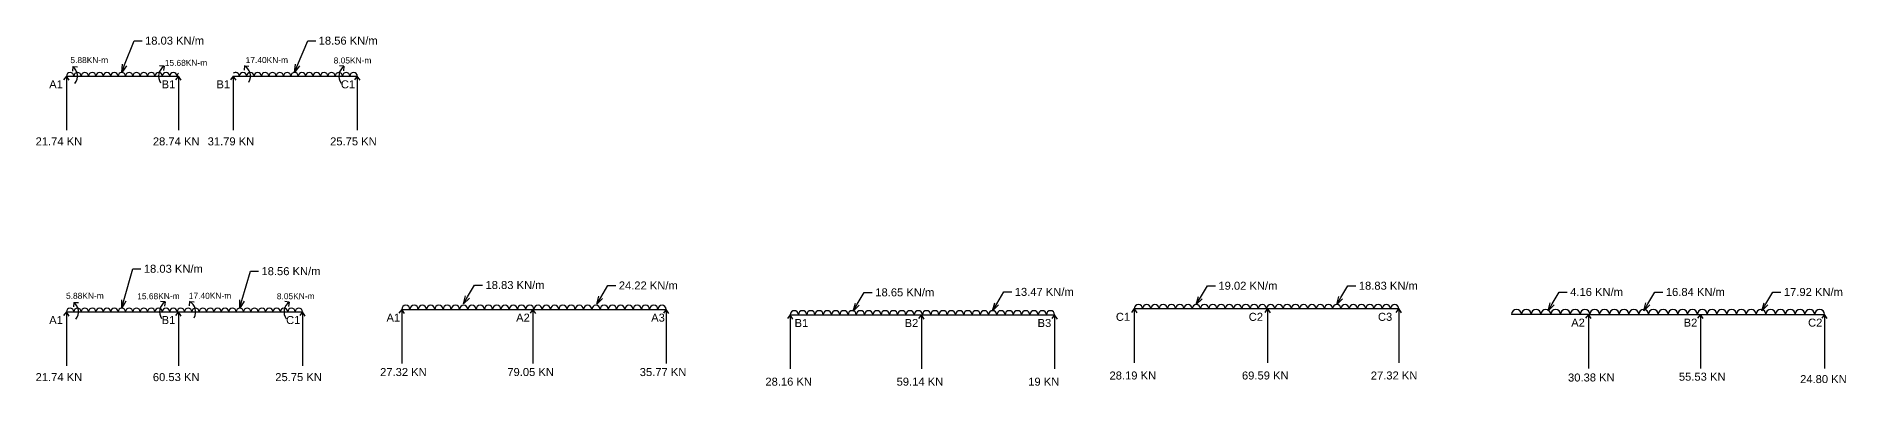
# Model space of a CAD drawing. Header units: millimetres. Extents: x 0 to 1679650, y -107560 to 692040.
# Drawn here: x 4265 to 49493, y 114077 to 122812 of the extents above; entities that cross this region are included whole.
import ezdxf
from ezdxf import colors
from ezdxf.entities.mleader import LeaderData, LeaderLine
from ezdxf.math import Vec2, Vec3

# ---------------------------------------------------------------- set-up
doc = ezdxf.new("R2010")
doc.units = ezdxf.units.MM
doc.styles.get("Standard").update_dxf_attribs({"font": 'arial.ttf'})

# ---------------------------------------------------------------- blocks, each defined once
blk = doc.blocks.new('_Open30')
at = {"color": 0, "linetype": 'ByBlock', "lineweight": -2}
for p, q in [((-1, 0.27), (0, 0)), ((0, 0), (-1, -0.27)), ((0, 0), (-1, 0))]:
    blk.add_line(p, q, dxfattribs=at)

msp = doc.modelspace()

# ---------------------------------------------------------------- linework, layer by layer
for p, q in [((5020, 121815), (7820, 121815)), ((5020, 121815), (5020, 120465)), ((5179.7, 122052.6), (5175.8, 121941.4)), ((5179.7, 122052.6), (5293.1, 122046.1)), ((7460.7, 122066.2), (7349.8, 122075.3)), ((7460.7, 122066.2), (7449, 121953.3)), ((7820, 121815), (7820, 120465)), ((9190, 121815), (9190, 120465)), ((9190, 121815), (12290, 121815)), ((9467.9, 122076), (9459.9, 121965)), ((9467.9, 122076), (9581, 122065.3)), ((11956.5, 122060.4), (11845.8, 122072.3)), ((11956.5, 122060.4), (11941.8, 121947.8)), ((12290, 121815), (12290, 120465)), ((5020, 115925), (10920, 115925)), ((5020, 115925), (5020, 114575)), ((5205, 116162.6), (5201.1, 116051.4)), ((5205, 116162.6), (5318.4, 116156.1)), ((7486, 116176.2), (7375.1, 116185.3)), ((7486, 116176.2), (7474.3, 116063.3)), ((7820, 115925), (7820, 114575)), ((8097.9, 116186), (8089.9, 116075)), ((8097.9, 116186), (8211, 116175.3)), ((10586.5, 116170.4), (10475.8, 116182.3)), ((10586.5, 116170.4), (10571.8, 116057.8)), ((10920, 115925), (10920, 114575)), ((13400, 115985), (20010, 115985)), ((13400, 115985), (13400, 114635)), ((16680, 115985), (16680, 114635)), ((20010, 115985), (20010, 114635)), ((23109.3, 115851.1), (29719.3, 115851.1)), ((23109.3, 115851.1), (23109.3, 114501.1)), ((26389.3, 115851.1), (26389.3, 114501.1)), ((29719.3, 115851.1), (29719.3, 114501.1)), ((31710, 116005), (38320, 116005)), ((31710, 116005), (31710, 114655)), ((35040, 116005), (35040, 114655)), ((38320, 116005), (38320, 114655)), ((43060, 115860), (41140, 115860)), ((43060, 115860), (48960, 115860)), ((43060, 115860), (43060, 114510)), ((45860, 115860), (45860, 114510)), ((48960, 115860), (48960, 114510))]:
    msp.add_line(p, q)
for points in [[(5090, 121710), (5020, 121815), (4950, 121720)], [(7890, 121710), (7820, 121815), (7750, 121720)], [(9260, 121710), (9190, 121815), (9120, 121720)], [(12360, 121710), (12290, 121815), (12220, 121720)], [(5090, 115820), (5020, 115925), (4950, 115830)], [(7890, 115820), (7820, 115925), (7750, 115830)], [(10990, 115820), (10920, 115925), (10850, 115830)], [(13470, 115880), (13400, 115985), (13330, 115890)], [(16750, 115880), (16680, 115985), (16610, 115890)], [(20080, 115880), (20010, 115985), (19940, 115890)], [(23179.3, 115746.1), (23109.3, 115851.1), (23039.3, 115756.1)], [(26459.3, 115746.1), (26389.3, 115851.1), (26319.3, 115756.1)], [(29789.3, 115746.1), (29719.3, 115851.1), (29649.3, 115756.1)], [(31780, 115899.8), (31710, 116004.8), (31640, 115909.8)], [(35110, 115899.8), (35040, 116004.8), (34970, 115909.8)], [(38390, 115899.8), (38320, 116004.8), (38250, 115909.8)], [(43130, 115755), (43060, 115860), (42990, 115765)], [(45930, 115755), (45860, 115860), (45790, 115765)], [(49030, 115755), (48960, 115860), (48890, 115765)]]:
    msp.add_lwpolyline(points)
for centre, radius, start, end in [((5112.2, 121815), 92.2, 0, 180), ((4996.6, 121815), 300, 322.37377, 52.37377), ((5296.6, 121815), 92.2, 0, 180), ((5480.9, 121815), 92.2, 0, 180), ((5665.3, 121815), 92.2, 0, 180), ((5849.7, 121815), 92.2, 0, 180), ((6034.1, 121815), 92.2, 0, 180), ((6218.4, 121815), 92.2, 0, 180), ((6402.8, 121815), 92.2, 0, 180), ((6587.2, 121815), 92.2, 0, 180), ((6771.6, 121815), 92.2, 0, 180), ((6955.9, 121815), 92.2, 0, 180), ((7140.3, 121815), 92.2, 0, 180), ((7324.7, 121815), 92.2, 0, 180), ((7624.7, 121815), 300, 123.12974, 213.12974), ((7509.1, 121815), 92.2, 0, 180), ((7693.4, 121815), 92.2, 0, 180), ((7877.8, 121815), 92.2, 128.83786, 180), ((9247.8, 121815), 92.2, 0, 128.83786), ((9432.2, 121815), 92.2, 0, 180), ((9320, 121815), 300, 330.46122, 60.46122), ((9616.6, 121815), 92.2, 0, 180), ((9800.9, 121815), 92.2, 0, 180), ((9985.3, 121815), 92.2, 0, 180), ((10169.7, 121815), 92.2, 0, 180), ((10354.1, 121815), 92.2, 0, 180), ((10538.4, 121815), 92.2, 0, 180), ((10722.8, 121815), 92.2, 0, 180), ((10907.2, 121815), 92.2, 0, 180), ((11091.6, 121815), 92.2, 0, 180), ((11275.9, 121815), 92.2, 0, 180), ((11460.3, 121815), 92.2, 0, 180), ((11644.7, 121815), 92.2, 0, 180), ((11829.1, 121815), 92.2, 0, 180), ((12129.1, 121815), 300, 125.1244, 215.1244), ((12013.4, 121815), 92.2, 0, 180), ((12197.8, 121815), 92.2, 0, 180), ((5112.2, 115925), 92.2, 0, 180), ((5296.6, 115925), 92.2, 0, 180), ((5021.9, 115925), 300, 322.37377, 52.37377), ((5480.9, 115925), 92.2, 0, 180), ((5665.3, 115925), 92.2, 0, 180), ((5849.7, 115925), 92.2, 0, 180), ((6034.1, 115925), 92.2, 0, 180), ((6218.4, 115925), 92.2, 0, 180), ((6402.8, 115925), 92.2, 0, 180), ((6587.2, 115925), 92.2, 0, 180), ((6771.6, 115925), 92.2, 0, 180), ((6955.9, 115925), 92.2, 0, 180), ((7140.3, 115925), 92.2, 0, 180), ((7324.7, 115925), 92.2, 0, 180), ((7650, 115925), 300, 123.12974, 213.12974), ((7509.1, 115925), 92.2, 0, 180), ((7693.4, 115925), 92.2, 0, 180), ((7877.8, 115925), 92.2, 0, 180), ((8062.2, 115925), 92.2, 0, 180), ((7950, 115925), 300, 330.46122, 60.46122), ((8246.6, 115925), 92.2, 0, 180), ((8430.9, 115925), 92.2, 0, 180), ((8615.3, 115925), 92.2, 0, 180), ((8799.7, 115925), 92.2, 0, 180), ((8984.1, 115925), 92.2, 0, 180), ((9168.4, 115925), 92.2, 0, 180), ((9352.8, 115925), 92.2, 0, 180), ((9537.2, 115925), 92.2, 0, 180), ((9721.6, 115925), 92.2, 0, 180), ((9905.9, 115925), 92.2, 0, 180), ((10090.3, 115925), 92.2, 0, 180), ((10274.7, 115925), 92.2, 0, 180), ((10459.1, 115925), 92.2, 0, 180), ((10759.1, 115925), 300, 125.1244, 215.1244), ((10643.4, 115925), 92.2, 0, 180), ((10827.8, 115925), 92.2, 0, 180), ((13503.3, 115985), 103.3, 0, 180), ((13709.8, 115985), 103.3, 0, 180), ((13916.4, 115985), 103.3, 0, 180), ((14123, 115985), 103.3, 0, 180), ((14329.5, 115985), 103.3, 0, 180), ((14536.1, 115985), 103.3, 0, 180), ((14742.7, 115985), 103.3, 0, 180), ((14949.2, 115985), 103.3, 0, 180), ((15155.8, 115985), 103.3, 0, 180), ((15362.3, 115985), 103.3, 0, 180), ((15568.9, 115985), 103.3, 0, 180), ((15775.5, 115985), 103.3, 0, 180), ((15982, 115985), 103.3, 0, 180), ((16188.6, 115985), 103.3, 0, 180), ((16395.2, 115985), 103.3, 0, 180), ((16601.7, 115985), 103.3, 0, 180), ((16808.3, 115985), 103.3, 0, 180), ((17014.8, 115985), 103.3, 0, 180), ((17221.4, 115985), 103.3, 0, 180), ((17428, 115985), 103.3, 0, 180), ((17634.5, 115985), 103.3, 0, 180), ((17841.1, 115985), 103.3, 0, 180), ((18047.7, 115985), 103.3, 0, 180), ((18254.2, 115985), 103.3, 0, 180), ((18460.8, 115985), 103.3, 0, 180), ((18667.3, 115985), 103.3, 0, 180), ((18873.9, 115985), 103.3, 0, 180), ((19080.5, 115985), 103.3, 0, 180), ((19287, 115985), 103.3, 0, 180), ((19493.6, 115985), 103.3, 0, 180), ((19700.2, 115985), 103.3, 0, 180), ((19906.7, 115985), 103.3, 0, 180), ((23212.6, 115851.1), 103.3, 0, 180), ((23419.2, 115851.1), 103.3, 0, 180), ((23625.7, 115851.1), 103.3, 0, 180), ((23832.3, 115851.1), 103.3, 0, 180), ((24038.8, 115851.1), 103.3, 0, 180), ((24245.4, 115851.1), 103.3, 0, 180), ((24452, 115851.1), 103.3, 0, 180), ((24658.5, 115851.1), 103.3, 0, 180), ((24865.1, 115851.1), 103.3, 0, 180), ((25071.7, 115851.1), 103.3, 0, 180), ((25278.2, 115851.1), 103.3, 0, 180), ((25484.8, 115851.1), 103.3, 0, 180), ((25691.3, 115851.1), 103.3, 0, 180), ((25897.9, 115851.1), 103.3, 0, 180), ((26104.5, 115851.1), 103.3, 0, 180), ((26311, 115851.1), 103.3, 0, 180), ((26517.6, 115851.1), 103.3, 0, 180), ((26724.2, 115851.1), 103.3, 0, 180), ((26930.7, 115851.1), 103.3, 0, 180), ((27137.3, 115851.1), 103.3, 0, 180), ((27343.8, 115851.1), 103.3, 0, 180), ((27550.4, 115851.1), 103.3, 0, 180), ((27757, 115851.1), 103.3, 0, 180), ((27963.5, 115851.1), 103.3, 0, 180), ((28170.1, 115851.1), 103.3, 0, 180), ((28376.7, 115851.1), 103.3, 0, 180), ((28583.2, 115851.1), 103.3, 0, 180), ((28789.8, 115851.1), 103.3, 0, 180), ((28996.3, 115851.1), 103.3, 0, 180), ((29202.9, 115851.1), 103.3, 0, 180), ((29409.5, 115851.1), 103.3, 0, 180), ((29616, 115851.1), 103.3, 0, 180), ((31813.3, 116005), 103.3, 0, 180), ((32019.8, 116005), 103.3, 0, 180), ((32226.4, 116005), 103.3, 0, 180), ((32433, 116005), 103.3, 0, 180), ((32639.5, 116005), 103.3, 0, 180), ((32846.1, 116005), 103.3, 0, 180), ((33052.7, 116005), 103.3, 0, 180), ((33259.2, 116005), 103.3, 0, 180), ((33465.8, 116005), 103.3, 0, 180), ((33672.3, 116005), 103.3, 0, 180), ((33878.9, 116005), 103.3, 0, 180), ((34085.5, 116005), 103.3, 0, 180), ((34292, 116005), 103.3, 0, 180), ((34498.6, 116005), 103.3, 0, 180), ((34705.2, 116005), 103.3, 0, 180), ((34911.7, 116005), 103.3, 0, 180), ((35118.3, 116005), 103.3, 0, 180), ((35324.8, 116005), 103.3, 0, 180), ((35531.4, 116005), 103.3, 0, 180), ((35738, 116005), 103.3, 0, 180), ((35944.5, 116005), 103.3, 0, 180), ((36151.1, 116005), 103.3, 0, 180), ((36357.7, 116005), 103.3, 0, 180), ((36564.2, 116005), 103.3, 0, 180), ((36770.8, 116005), 103.3, 0, 180), ((36977.3, 116005), 103.3, 0, 180), ((37183.9, 116005), 103.3, 0, 180), ((37390.5, 116005), 103.3, 0, 180), ((37597, 116005), 103.3, 0, 180), ((37803.6, 116005), 103.3, 0, 180), ((38010.2, 116005), 103.3, 0, 180), ((38216.7, 116005), 103.3, 0, 180), ((41262.2, 115860), 122.2, 0, 180), ((41506.6, 115860), 122.2, 0, 180), ((41750.9, 115860), 122.2, 0, 180), ((41995.3, 115860), 122.2, 0, 180), ((42239.7, 115860), 122.2, 0, 180), ((42484.1, 115860), 122.2, 0, 180), ((42728.4, 115860), 122.2, 0, 180), ((42972.8, 115860), 122.2, 0, 180), ((43217.2, 115860), 122.2, 0, 180), ((43461.6, 115860), 122.2, 0, 180), ((43705.9, 115860), 122.2, 0, 180), ((43950.3, 115860), 122.2, 0, 180), ((44194.7, 115860), 122.2, 0, 180), ((44439.1, 115860), 122.2, 0, 180), ((44683.4, 115860), 122.2, 0, 180), ((44927.8, 115860), 122.2, 0, 180), ((45172.2, 115860), 122.2, 0, 180), ((45416.6, 115860), 122.2, 0, 180), ((45660.9, 115860), 122.2, 0, 180), ((45905.3, 115860), 122.2, 0, 180), ((46149.7, 115860), 122.2, 0, 180), ((46394.1, 115860), 122.2, 0, 180), ((46638.4, 115860), 122.2, 0, 180), ((46882.8, 115860), 122.2, 0, 180), ((47127.2, 115860), 122.2, 0, 180), ((47371.6, 115860), 122.2, 0, 180), ((47615.9, 115860), 122.2, 0, 180), ((47860.3, 115860), 122.2, 0, 180), ((48104.7, 115860), 122.2, 0, 180), ((48349.1, 115860), 122.2, 0, 180), ((48593.4, 115860), 122.2, 0, 180), ((48837.8, 115860), 122.2, 0, 180)]:
    msp.add_arc(centre, radius, start, end)

# ---------------------------------------------------------------- texts
for s, height, p in [('5.88KN-m', 150, (5120, 122140)), ('15.68KN-m', 150, (7480, 122070)), ('17.40KN-m', 150, (9500, 122140)), ('8.05KN-m', 150, (11700, 122130)), ('A1', 200, (4590, 121510)), ('B1', 200, (7400, 121510)), ('B1', 200, (8770, 121510)), ('C1', 200, (11880, 121510)), ('21.74 KN', 200, (4250.7, 120083.7)), ('28.74 KN', 200, (7180.7, 120083.7)), ('31.79 KN', 200, (8550.7, 120083.7)), ('25.75 KN', 200, (11610.7, 120083.7)), ('5.88KN-m', 150, (5010, 116250)), ('15.68KN-m', 150, (6790, 116240)), ('17.40KN-m', 150, (8080, 116250)), ('8.05KN-m', 150, (10280, 116240)), ('A1', 200, (4590, 115620)), ('B1', 200, (7400, 115620)), ('C1', 200, (10510, 115620)), ('A1', 200, (13020, 115680)), ('A2', 200, (16260, 115680)), ('A3', 200, (19635, 115680)), ('C1', 200, (31250, 115700)), ('C2', 200, (34570, 115700)), ('C3', 200, (37800, 115700)), ('B1', 200, (23219.3, 115546.1)), ('B2', 200, (25969.3, 115546.1)), ('B3', 200, (29292.6, 115546.1)), ('A2', 200, (42630, 115555)), ('B2', 200, (45440, 115555)), ('C2', 200, (48550, 115555)), ('27.32 KN', 200, (12860, 114320)), ('79.05 KN', 200, (16040, 114320)), ('35.77 KN', 200, (19350, 114320)), ('28.19 KN', 200, (31090.7, 114233.7)), ('69.59 KN', 200, (34400.7, 114233.7)), ('27.32 KN', 200, (37620.7, 114233.7)), ('21.74 KN', 200, (4250.7, 114193.7)), ('60.53 KN', 200, (7180.7, 114193.7)), ('25.75 KN', 200, (10240.7, 114193.7)), ('28.16 KN', 200, (22490, 114080)), ('59.14 KN', 200, (25770, 114080)), ('19 KN', 200, (29060, 114080)), ('30.38 KN', 200, (42550.7, 114183.7)), ('55.53 KN', 200, (45320.7, 114203.7)), ('24.80 KN', 200, (48350.7, 114143.7))]:
    msp.add_text(s, height=height, rotation=0.17556).set_placement(p)

# ---------------------------------------------------------------- leaders
ml = msp.add_multileader_mtext('Standard')
ml.set_content('18.03 KN/m', color=256)
ml.set_leader_properties()
ml.set_arrow_properties(name='OPEN30')
ml.build(insert=Vec2(0, 0))
ml.multileader.update_dxf_attribs({"text_right_attachment_type": 2, "dogleg_length": 200, "arrow_head_size": 200})
ctx = ml.context
ctx.base_point, ctx.char_height, ctx.arrow_head_size, ctx.landing_gap_size, ctx.plane_origin = Vec3(6910, 122700), 200, 200, 75, Vec3(6402.8, 121907.2)
ctx.right_attachment = 2
notes = []
notes.append((ctx, [(0, (1, 1, 0), (6710, 122700), (1, 0), 200, [(0, [(6402.8, 121907.2)], 0, [])])]))
ctx.mtext.insert, ctx.mtext.line_spacing_factor, ctx.mtext.flow_direction = Vec3(6985, 122801.8), 1.2, 5
ml = msp.add_multileader_mtext('Standard')
ml.set_content('18.56 KN/m', color=256)
ml.set_leader_properties()
ml.set_arrow_properties(name='OPEN30')
ml.build(insert=Vec2(0, 0))
ml.multileader.update_dxf_attribs({"text_right_attachment_type": 2, "dogleg_length": 200, "arrow_head_size": 200})
ctx = ml.context
ctx.base_point, ctx.char_height, ctx.arrow_head_size, ctx.landing_gap_size, ctx.plane_origin = Vec3(11250, 122700), 200, 200, 75, Vec3(10722.8, 121907.2)
ctx.right_attachment = 2
notes.append((ctx, [(0, (1, 1, 0), (11050, 122700), (1, 0), 200, [(0, [(10722.8, 121907.2)], 0, [])])]))
ctx.mtext.insert, ctx.mtext.line_spacing_factor, ctx.mtext.flow_direction = Vec3(11325, 122801.7), 1.2, 5
ml = msp.add_multileader_mtext('Standard')
ml.set_content('18.03 KN/m', color=256)
ml.set_leader_properties()
ml.set_arrow_properties(name='OPEN30')
ml.build(insert=Vec2(0, 0))
ml.multileader.update_dxf_attribs({"text_right_attachment_type": 2, "dogleg_length": 200, "arrow_head_size": 200})
ctx = ml.context
ctx.base_point, ctx.char_height, ctx.arrow_head_size, ctx.landing_gap_size, ctx.plane_origin = Vec3(6880, 117000), 200, 200, 75, Vec3(6402.8, 116017.2)
ctx.right_attachment = 2
notes.append((ctx, [(0, (1, 1, 0), (6680, 117000), (1, 0), 200, [(0, [(6402.8, 116017.2)], 0, [])])]))
ctx.mtext.insert, ctx.mtext.line_spacing_factor, ctx.mtext.flow_direction = Vec3(6955, 117101.8), 1.2, 5
ml = msp.add_multileader_mtext('Standard')
ml.set_content('18.56 KN/m', color=256)
ml.set_leader_properties()
ml.set_arrow_properties(name='OPEN30')
ml.build(insert=Vec2(0, 0))
ml.multileader.update_dxf_attribs({"text_right_attachment_type": 2, "dogleg_length": 200, "arrow_head_size": 200})
ctx = ml.context
ctx.base_point, ctx.char_height, ctx.arrow_head_size, ctx.landing_gap_size, ctx.plane_origin = Vec3(9820, 116940), 200, 200, 75, Vec3(9352.8, 116017.2)
ctx.right_attachment = 2
notes.append((ctx, [(0, (1, 1, 0), (9620, 116940), (1, 0), 200, [(0, [(9352.8, 116017.2)], 0, [])])]))
ctx.mtext.insert, ctx.mtext.line_spacing_factor, ctx.mtext.flow_direction = Vec3(9895, 117041.7), 1.2, 5
ml = msp.add_multileader_mtext('Standard')
ml.set_content('18.83 KN/m', color=256)
ml.set_leader_properties()
ml.set_arrow_properties(name='OPEN30')
ml.build(insert=Vec2(0, 0))
ml.multileader.update_dxf_attribs({"text_right_attachment_type": 2, "dogleg_length": 200, "arrow_head_size": 200})
ctx = ml.context
ctx.base_point, ctx.char_height, ctx.arrow_head_size, ctx.landing_gap_size, ctx.plane_origin = Vec3(15419.4, 116593.5), 200, 200, 75, Vec3(14942.2, 116125.7)
ctx.right_attachment = 2
notes.append((ctx, [(0, (1, 1, 0), (15219.4, 116593.5), (1, 0), 200, [(0, [(14942.2, 116125.7)], 0, [])])]))
ctx.mtext.insert, ctx.mtext.line_spacing_factor, ctx.mtext.flow_direction = Vec3(15494.4, 116695.2), 1.2, 5
ml = msp.add_multileader_mtext('Standard')
ml.set_content('24.22 KN/m', color=256)
ml.set_leader_properties()
ml.set_arrow_properties(name='OPEN30')
ml.build(insert=Vec2(0, 0))
ml.multileader.update_dxf_attribs({"text_right_attachment_type": 2, "dogleg_length": 200, "arrow_head_size": 200})
ctx = ml.context
ctx.base_point, ctx.char_height, ctx.arrow_head_size, ctx.landing_gap_size, ctx.plane_origin = Vec3(18750.2, 116582.4), 200, 200, 75, Vec3(18273, 116114.6)
ctx.right_attachment = 2
notes.append((ctx, [(0, (1, 1, 0), (18550.2, 116582.4), (1, 0), 200, [(0, [(18273, 116114.6)], 0, [])])]))
ctx.mtext.insert, ctx.mtext.line_spacing_factor, ctx.mtext.flow_direction = Vec3(18825.2, 116684.1), 1.2, 5
ml = msp.add_multileader_mtext('Standard')
ml.set_content('19.02 KN/m', color=256)
ml.set_leader_properties()
ml.set_arrow_properties(name='OPEN30')
ml.build(insert=Vec2(0, 0))
ml.multileader.update_dxf_attribs({"text_right_attachment_type": 2, "dogleg_length": 200, "arrow_head_size": 200})
ctx = ml.context
ctx.base_point, ctx.char_height, ctx.arrow_head_size, ctx.landing_gap_size, ctx.plane_origin = Vec3(33736.8, 116576.1), 200, 200, 75, Vec3(33259.6, 116108.3)
ctx.right_attachment = 2
notes.append((ctx, [(0, (1, 1, 0), (33536.8, 116576.1), (1, 0), 200, [(0, [(33259.6, 116108.3)], 0, [])])]))
ctx.mtext.insert, ctx.mtext.line_spacing_factor, ctx.mtext.flow_direction = Vec3(33811.8, 116677.8), 1.2, 5
ml = msp.add_multileader_mtext('Standard')
ml.set_content('18.83 KN/m', color=256)
ml.set_leader_properties()
ml.set_arrow_properties(name='OPEN30')
ml.build(insert=Vec2(0, 0))
ml.multileader.update_dxf_attribs({"text_right_attachment_type": 2, "dogleg_length": 200, "arrow_head_size": 200})
ctx = ml.context
ctx.base_point, ctx.char_height, ctx.arrow_head_size, ctx.landing_gap_size, ctx.plane_origin = Vec3(37246.3, 116576.1), 200, 200, 75, Vec3(36769.1, 116108.3)
ctx.right_attachment = 2
notes.append((ctx, [(0, (1, 1, 0), (37046.3, 116576.1), (1, 0), 200, [(0, [(36769.1, 116108.3)], 0, [])])]))
ctx.mtext.insert, ctx.mtext.line_spacing_factor, ctx.mtext.flow_direction = Vec3(37321.3, 116677.9), 1.2, 5
ml = msp.add_multileader_mtext('Standard')
ml.set_content('18.65 KN/m', color=256)
ml.set_leader_properties()
ml.set_arrow_properties(name='OPEN30')
ml.build(insert=Vec2(0, 0))
ml.multileader.update_dxf_attribs({"text_right_attachment_type": 2, "dogleg_length": 200, "arrow_head_size": 200})
ctx = ml.context
ctx.base_point, ctx.char_height, ctx.arrow_head_size, ctx.landing_gap_size, ctx.plane_origin = Vec3(25161.5, 116411.1), 200, 200, 75, Vec3(24684.3, 115943.3)
ctx.right_attachment = 2
notes.append((ctx, [(0, (1, 1, 0), (24961.5, 116411.1), (1, 0), 200, [(0, [(24684.3, 115943.3)], 0, [])])]))
ctx.mtext.insert, ctx.mtext.line_spacing_factor, ctx.mtext.flow_direction = Vec3(25236.5, 116512.8), 1.2, 5
ml = msp.add_multileader_mtext('Standard')
ml.set_content('13.47 KN/m', color=256)
ml.set_leader_properties()
ml.set_arrow_properties(name='OPEN30')
ml.build(insert=Vec2(0, 0))
ml.multileader.update_dxf_attribs({"text_right_attachment_type": 2, "dogleg_length": 200, "arrow_head_size": 200})
ctx = ml.context
ctx.base_point, ctx.char_height, ctx.arrow_head_size, ctx.landing_gap_size, ctx.plane_origin = Vec3(28646.8, 116422.2), 200, 200, 75, Vec3(28169.7, 115954.4)
ctx.right_attachment = 2
notes.append((ctx, [(0, (1, 1, 0), (28446.8, 116422.2), (1, 0), 200, [(0, [(28169.7, 115954.4)], 0, [])])]))
ctx.mtext.insert, ctx.mtext.line_spacing_factor, ctx.mtext.flow_direction = Vec3(28721.8, 116524), 1.2, 5
ml = msp.add_multileader_mtext('Standard')
ml.set_content('4.16 KN/m', color=256)
ml.set_leader_properties()
ml.set_arrow_properties(name='OPEN30')
ml.build(insert=Vec2(0, 0))
ml.multileader.update_dxf_attribs({"text_right_attachment_type": 2, "dogleg_length": 200, "arrow_head_size": 200})
ctx = ml.context
ctx.base_point, ctx.char_height, ctx.arrow_head_size, ctx.landing_gap_size, ctx.plane_origin = Vec3(42529.3, 116420.2), 200, 200, 75, Vec3(42052.1, 115952.4)
ctx.right_attachment = 2
notes.append((ctx, [(0, (1, 1, 0), (42329.3, 116420.2), (1, 0), 200, [(0, [(42052.1, 115952.4)], 0, [])])]))
ctx.mtext.insert, ctx.mtext.line_spacing_factor, ctx.mtext.flow_direction = Vec3(42604.3, 116521.9), 1.2, 5
ml = msp.add_multileader_mtext('Standard')
ml.set_content('16.84 KN/m', color=256)
ml.set_leader_properties()
ml.set_arrow_properties(name='OPEN30')
ml.build(insert=Vec2(0, 0))
ml.multileader.update_dxf_attribs({"text_right_attachment_type": 2, "dogleg_length": 200, "arrow_head_size": 200})
ctx = ml.context
ctx.base_point, ctx.char_height, ctx.arrow_head_size, ctx.landing_gap_size, ctx.plane_origin = Vec3(44920, 116420), 200, 200, 75, Vec3(44442.8, 115952.2)
ctx.right_attachment = 2
notes.append((ctx, [(0, (1, 1, 0), (44720, 116420), (1, 0), 200, [(0, [(44442.8, 115952.2)], 0, [])])]))
ctx.mtext.insert, ctx.mtext.line_spacing_factor, ctx.mtext.flow_direction = Vec3(44995, 116521.7), 1.2, 5
ml = msp.add_multileader_mtext('Standard')
ml.set_content('17.92 KN/m', color=256)
ml.set_leader_properties()
ml.set_arrow_properties(name='OPEN30')
ml.build(insert=Vec2(0, 0))
ml.multileader.update_dxf_attribs({"text_right_attachment_type": 2, "dogleg_length": 200, "arrow_head_size": 200})
ctx = ml.context
ctx.base_point, ctx.char_height, ctx.arrow_head_size, ctx.landing_gap_size, ctx.plane_origin = Vec3(47870, 116420), 200, 200, 75, Vec3(47392.8, 115952.2)
ctx.right_attachment = 2
notes.append((ctx, [(0, (1, 1, 0), (47670, 116420), (1, 0), 200, [(0, [(47392.8, 115952.2)], 0, [])])]))
ctx.mtext.insert, ctx.mtext.line_spacing_factor, ctx.mtext.flow_direction = Vec3(47945, 116521.7), 1.2, 5
for ctx, leaders in notes:
    for number, flags, end, landing, length, lines in leaders:
        leader = LeaderData()
        leader.index, (leader.has_last_leader_line, leader.has_dogleg_vector, leader.attachment_direction) = number, flags
        leader.last_leader_point, leader.dogleg_vector, leader.dogleg_length = Vec3(end), Vec3(landing), length
        for number, points, colour, breaks in lines:
            line = LeaderLine()
            line.index, line.vertices, line.color, line.breaks = number, Vec3.list(points), colors.encode_raw_color(colour), breaks
            leader.lines.append(line)
        ctx.leaders.append(leader)

doc.saveas('drawing.dxf')
